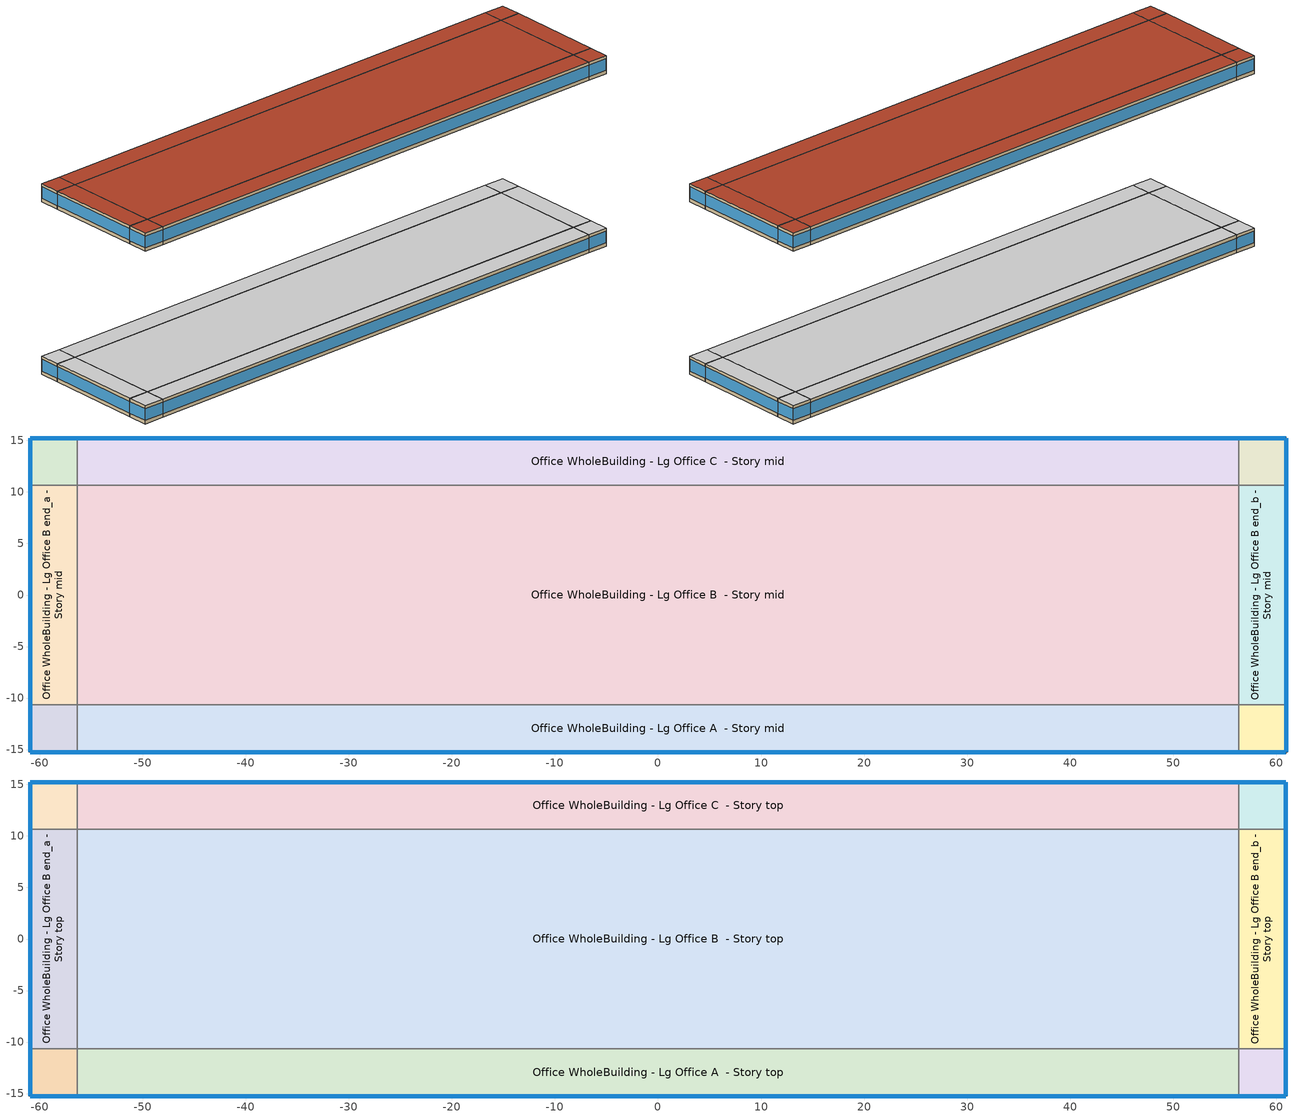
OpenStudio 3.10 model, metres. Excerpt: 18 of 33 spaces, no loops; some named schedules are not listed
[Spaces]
Office WholeBuilding - Lg Office A end_a - Story mid
 floor adiabatic (Typical Interior Floor): -60.96,-15.24 -60.96,-10.67 -56.39,-10.67 -56.39,-15.24 z37.64
 wall outside (Office WholeBuilding - Lg Office A end_a - Story mid Wall 1 c tbd): -60.96,-10.67 -60.96,-15.24 z37.64:41.61
 wall outside (Office WholeBuilding - Lg Office A end_a - Story mid Wall 3 c tbd): -60.96,-15.24 -56.39,-15.24 z37.64:41.61
 wall to Office WholeBuilding - Lg Office B end_a - Story mid: -56.39,-10.67 -60.96,-10.67 z37.64:41.61
 wall to Office WholeBuilding - Lg Office A  - Story mid: -56.39,-15.24 -56.39,-10.67 z37.64:41.61
 window (Window U-0.91 SHGC 0.68): -60.96,-10.69 -60.96,-15.21 / -60.93,-15.24 -56.41,-15.24 z38.4:40.93
 ceiling adiabatic (Typical Interior Ceiling): -56.39,-15.24 -56.39,-10.67 -60.96,-10.67 -60.96,-15.24 z41.61
Office WholeBuilding - Lg Office B end_a - Story mid
 floor adiabatic (Typical Interior Floor): -60.96,-10.67 -60.96,10.67 -56.39,10.67 -56.39,-10.67 z37.64
 wall outside (Office WholeBuilding - Lg Office B end_a - Story mid Wall 1 c tbd): -60.96,10.67 -60.96,-10.67 z37.64:41.61
 wall to Office WholeBuilding - Lg Office C end_a - Story mid: -56.39,10.67 -60.96,10.67 z37.64:41.61
 wall to Office WholeBuilding - Lg Office B  - Story mid: -56.39,-10.67 -56.39,10.67 z37.64:41.61
 window (Window U-0.91 SHGC 0.68): -60.96,10.64 -60.96,-10.64 z38.4:40.91
 ceiling adiabatic (Typical Interior Ceiling): -56.39,-10.67 -56.39,10.67 -60.96,10.67 -60.96,-10.67 z41.61
Office WholeBuilding - Lg Office C end_a - Story mid
 floor adiabatic (Typical Interior Floor): -60.96,10.67 -60.96,15.24 -56.39,15.24 -56.39,10.67 z37.64
 wall outside (Office WholeBuilding - Lg Office C end_a - Story mid Wall 1 c tbd): -60.96,15.24 -60.96,10.67 z37.64:41.61
 wall outside (Office WholeBuilding - Lg Office C end_a - Story mid Wall 2 c tbd): -56.39,15.24 -60.96,15.24 z37.64:41.61
 wall to Office WholeBuilding - Lg Office C  - Story mid: -56.39,10.67 -56.39,15.24 z37.64:41.61
 window (Window U-0.91 SHGC 0.68): -60.96,15.21 -60.96,10.69 / -56.41,15.24 -60.93,15.24 z38.4:40.93
 ceiling adiabatic (Typical Interior Ceiling): -56.39,10.67 -56.39,15.24 -60.96,15.24 -60.96,10.67 z41.61
Office WholeBuilding - Lg Office A  - Story mid
 floor adiabatic (Typical Interior Floor): -56.39,-15.24 -56.39,-10.67 56.39,-10.67 56.39,-15.24 z37.64
 wall outside (Office WholeBuilding - Lg Office A  - Story mid Wall 3 c tbd): -56.39,-15.24 56.39,-15.24 z37.64:41.61
 wall to Office WholeBuilding - Lg Office B  - Story mid: 56.39,-10.67 -56.39,-10.67 z37.64:41.61
 wall to Office WholeBuilding - Lg Office A end_b - Story mid: 56.39,-15.24 56.39,-10.67 z37.64:41.61
 window (Window U-0.91 SHGC 0.68): -56.36,-15.24 56.36,-15.24 z38.4:40.9
 ceiling adiabatic (Typical Interior Ceiling): 56.39,-15.24 56.39,-10.67 -56.39,-10.67 -56.39,-15.24 z41.61
Office WholeBuilding - Lg Office B  - Story mid
 floor adiabatic (Typical Interior Floor): -56.39,-10.67 -56.39,10.67 56.39,10.67 56.39,-10.67 z37.64
 wall to Office WholeBuilding - Lg Office C  - Story mid: 56.39,10.67 -56.39,10.67 z37.64:41.61
 wall to Office WholeBuilding - Lg Office B end_b - Story mid: 56.39,-10.67 56.39,10.67 z37.64:41.61
 ceiling adiabatic (Typical Interior Ceiling): 56.39,-10.67 56.39,10.67 -56.39,10.67 -56.39,-10.67 z41.61
Office WholeBuilding - Lg Office C  - Story mid
 floor adiabatic (Typical Interior Floor): -56.39,10.67 -56.39,15.24 56.39,15.24 56.39,10.67 z37.64
 wall outside (Office WholeBuilding - Lg Office C  - Story mid Wall 2 c tbd): 56.39,15.24 -56.39,15.24 z37.64:41.61
 wall to Office WholeBuilding - Lg Office C end_b - Story mid: 56.39,10.67 56.39,15.24 z37.64:41.61
 window (Window U-0.91 SHGC 0.68): 56.36,15.24 -56.36,15.24 z38.4:40.9
 ceiling adiabatic (Typical Interior Ceiling): 56.39,10.67 56.39,15.24 -56.39,15.24 -56.39,10.67 z41.61
Office WholeBuilding - Lg Office A end_b - Story mid
 floor adiabatic (Typical Interior Floor): 56.39,-15.24 56.39,-10.67 60.96,-10.67 60.96,-15.24 z37.64
 wall outside (Office WholeBuilding - Lg Office A end_b - Story mid Wall 3 c tbd): 60.96,-15.24 60.96,-10.67 z37.64:41.61
 wall outside (Office WholeBuilding - Lg Office A end_b - Story mid Wall 2 c tbd): 56.39,-15.24 60.96,-15.24 z37.64:41.61
 wall to Office WholeBuilding - Lg Office B end_b - Story mid: 60.96,-10.67 56.39,-10.67 z37.64:41.61
 window (Window U-0.91 SHGC 0.68): 56.41,-15.24 60.93,-15.24 / 60.96,-15.21 60.96,-10.69 z38.4:40.93
 ceiling adiabatic (Typical Interior Ceiling): 60.96,-15.24 60.96,-10.67 56.39,-10.67 56.39,-15.24 z41.61
Office WholeBuilding - Lg Office B end_b - Story mid
 floor adiabatic (Typical Interior Floor): 56.39,-10.67 56.39,10.67 60.96,10.67 60.96,-10.67 z37.64
 wall outside (Office WholeBuilding - Lg Office B end_b - Story mid Wall 4 c tbd): 60.96,-10.67 60.96,10.67 z37.64:41.61
 wall to Office WholeBuilding - Lg Office C end_b - Story mid: 60.96,10.67 56.39,10.67 z37.64:41.61
 window (Window U-0.91 SHGC 0.68): 60.96,-10.64 60.96,10.64 z38.4:40.91
 ceiling adiabatic (Typical Interior Ceiling): 60.96,-10.67 60.96,10.67 56.39,10.67 56.39,-10.67 z41.61
Office WholeBuilding - Lg Office C end_b - Story mid
 floor adiabatic (Typical Interior Floor): 56.39,10.67 56.39,15.24 60.96,15.24 60.96,10.67 z37.64
 wall outside (Office WholeBuilding - Lg Office C end_b - Story mid Wall 2 c tbd): 60.96,15.24 56.39,15.24 z37.64:41.61
 wall outside (Office WholeBuilding - Lg Office C end_b - Story mid Wall 4 c tbd): 60.96,10.67 60.96,15.24 z37.64:41.61
 window (Window U-0.91 SHGC 0.68): 60.93,15.24 56.41,15.24 / 60.96,10.69 60.96,15.21 z38.4:40.93
 ceiling adiabatic (Typical Interior Ceiling): 60.96,10.67 60.96,15.24 56.39,15.24 56.39,10.67 z41.61
Office WholeBuilding - Lg Office A end_a - Story top
 floor adiabatic (Typical Interior Floor): -60.96,-15.24 -60.96,-10.67 -56.39,-10.67 -56.39,-15.24 z75.29
 wall outside (Office WholeBuilding - Lg Office A end_a - Story top Wall 4 c tbd): -60.96,-10.67 -60.96,-15.24 z75.29:79.25
 wall outside (Office WholeBuilding - Lg Office A end_a - Story top Wall 2 c tbd): -60.96,-15.24 -56.39,-15.24 z75.29:79.25
 wall to Office WholeBuilding - Lg Office B end_a - Story top: -56.39,-10.67 -60.96,-10.67 z75.29:79.25
 wall to Office WholeBuilding - Lg Office A  - Story top: -56.39,-15.24 -56.39,-10.67 z75.29:79.25
 window (Window U-0.91 SHGC 0.68): -60.93,-15.24 -56.41,-15.24 / -60.96,-10.69 -60.96,-15.21 z76.05:78.57
 roof outside (Office WholeBuilding - Lg Office A end_a - Story top RoofCeiling 1 c tbd): -56.39,-15.24 -56.39,-10.67 -60.96,-10.67 -60.96,-15.24 z79.25
Office WholeBuilding - Lg Office B end_a - Story top
 floor adiabatic (Typical Interior Floor): -60.96,-10.67 -60.96,10.67 -56.39,10.67 -56.39,-10.67 z75.29
 wall outside (Office WholeBuilding - Lg Office B end_a - Story top Wall 1 c tbd): -60.96,10.67 -60.96,-10.67 z75.29:79.25
 wall to Office WholeBuilding - Lg Office C end_a - Story top: -56.39,10.67 -60.96,10.67 z75.29:79.25
 wall to Office WholeBuilding - Lg Office B  - Story top: -56.39,-10.67 -56.39,10.67 z75.29:79.25
 window (Window U-0.91 SHGC 0.68): -60.96,10.64 -60.96,-10.64 z76.05:78.55
 roof outside (Office WholeBuilding - Lg Office B end_a - Story top RoofCeiling 1 c tbd): -56.39,-10.67 -56.39,10.67 -60.96,10.67 -60.96,-10.67 z79.25
Office WholeBuilding - Lg Office C end_a - Story top
 floor adiabatic (Typical Interior Floor): -60.96,10.67 -60.96,15.24 -56.39,15.24 -56.39,10.67 z75.29
 wall outside (Office WholeBuilding - Lg Office C end_a - Story top Wall 1 c tbd): -60.96,15.24 -60.96,10.67 z75.29:79.25
 wall outside (Office WholeBuilding - Lg Office C end_a - Story top Wall 2 c tbd): -56.39,15.24 -60.96,15.24 z75.29:79.25
 wall to Office WholeBuilding - Lg Office C  - Story top: -56.39,10.67 -56.39,15.24 z75.29:79.25
 window (Window U-0.91 SHGC 0.68): -60.96,15.21 -60.96,10.69 / -56.41,15.24 -60.93,15.24 z76.05:78.57
 roof outside (Office WholeBuilding - Lg Office C end_a - Story top RoofCeiling 1 c tbd): -56.39,10.67 -56.39,15.24 -60.96,15.24 -60.96,10.67 z79.25
Office WholeBuilding - Lg Office A  - Story top
 floor adiabatic (Typical Interior Floor): -56.39,-15.24 -56.39,-10.67 56.39,-10.67 56.39,-15.24 z75.29
 wall outside (Office WholeBuilding - Lg Office A  - Story top Wall 3 c tbd): -56.39,-15.24 56.39,-15.24 z75.29:79.25
 wall to Office WholeBuilding - Lg Office B  - Story top: 56.39,-10.67 -56.39,-10.67 z75.29:79.25
 wall to Office WholeBuilding - Lg Office A end_b - Story top: 56.39,-15.24 56.39,-10.67 z75.29:79.25
 window (Window U-0.91 SHGC 0.68): -56.36,-15.24 56.36,-15.24 z76.05:78.55
 roof outside (Office WholeBuilding - Lg Office A  - Story top RoofCeiling 1 c tbd): 56.39,-15.24 56.39,-10.67 -56.39,-10.67 -56.39,-15.24 z79.25
Office WholeBuilding - Lg Office B  - Story top
 floor adiabatic (Typical Interior Floor): -56.39,-10.67 -56.39,10.67 56.39,10.67 56.39,-10.67 z75.29
 wall to Office WholeBuilding - Lg Office C  - Story top: 56.39,10.67 -56.39,10.67 z75.29:79.25
 wall to Office WholeBuilding - Lg Office B end_b - Story top: 56.39,-10.67 56.39,10.67 z75.29:79.25
 roof outside: 56.39,-10.67 56.39,10.67 -56.39,10.67 -56.39,-10.67 z79.25
Office WholeBuilding - Lg Office C  - Story top
 floor adiabatic (Typical Interior Floor): -56.39,10.67 -56.39,15.24 56.39,15.24 56.39,10.67 z75.29
 wall outside (Office WholeBuilding - Lg Office C  - Story top Wall 3 c tbd): 56.39,15.24 -56.39,15.24 z75.29:79.25
 wall to Office WholeBuilding - Lg Office C end_b - Story top: 56.39,10.67 56.39,15.24 z75.29:79.25
 window (Window U-0.91 SHGC 0.68): 56.36,15.24 -56.36,15.24 z76.05:78.55
 roof outside (Office WholeBuilding - Lg Office C  - Story top RoofCeiling 1 c tbd): 56.39,10.67 56.39,15.24 -56.39,15.24 -56.39,10.67 z79.25
Office WholeBuilding - Lg Office A end_b - Story top
 floor adiabatic (Typical Interior Floor): 56.39,-15.24 56.39,-10.67 60.96,-10.67 60.96,-15.24 z75.29
 wall outside (Office WholeBuilding - Lg Office A end_b - Story top Wall 4 c tbd): 60.96,-15.24 60.96,-10.67 z75.29:79.25
 wall outside (Office WholeBuilding - Lg Office A end_b - Story top Wall 3 c tbd): 56.39,-15.24 60.96,-15.24 z75.29:79.25
 wall to Office WholeBuilding - Lg Office B end_b - Story top: 60.96,-10.67 56.39,-10.67 z75.29:79.25
 window (Window U-0.91 SHGC 0.68): 56.41,-15.24 60.93,-15.24 / 60.96,-15.21 60.96,-10.69 z76.05:78.57
 roof outside (Office WholeBuilding - Lg Office A end_b - Story top RoofCeiling 1 c tbd): 60.96,-15.24 60.96,-10.67 56.39,-10.67 56.39,-15.24 z79.25
Office WholeBuilding - Lg Office B end_b - Story top
 floor adiabatic (Typical Interior Floor): 56.39,-10.67 56.39,10.67 60.96,10.67 60.96,-10.67 z75.29
 wall outside (Office WholeBuilding - Lg Office B end_b - Story top Wall 4 c tbd): 60.96,-10.67 60.96,10.67 z75.29:79.25
 wall to Office WholeBuilding - Lg Office C end_b - Story top: 60.96,10.67 56.39,10.67 z75.29:79.25
 window (Window U-0.91 SHGC 0.68): 60.96,-10.64 60.96,10.64 z76.05:78.55
 roof outside (Office WholeBuilding - Lg Office B end_b - Story top RoofCeiling 1 c tbd): 60.96,-10.67 60.96,10.67 56.39,10.67 56.39,-10.67 z79.25
Office WholeBuilding - Lg Office C end_b - Story top
 floor adiabatic (Typical Interior Floor): 56.39,10.67 56.39,15.24 60.96,15.24 60.96,10.67 z75.29
 wall outside (Office WholeBuilding - Lg Office C end_b - Story top Wall 2 c tbd): 60.96,15.24 56.39,15.24 z75.29:79.25
 wall outside (Office WholeBuilding - Lg Office C end_b - Story top Wall 4 c tbd): 60.96,10.67 60.96,15.24 z75.29:79.25
 window (Window U-0.91 SHGC 0.68): 60.93,15.24 56.41,15.24 / 60.96,10.69 60.96,15.21 z76.05:78.57
 roof outside (Office WholeBuilding - Lg Office C end_b - Story top RoofCeiling 1 c tbd): 60.96,10.67 60.96,15.24 56.39,15.24 56.39,10.67 z79.25
[Building]
ComStock DOE Ref 1980-2004|LargeOffice: North Axis {deg}=45; Default Construction Set=ComStock DOE Ref 1980-2004 - Office - ASHRAE 169-2013-3A; Default Schedule Set=Building Default Schedule Set; Standards Building Type=Office
[Site]
Tulsa Intl Arpt Aw_OK_USA: Latitude {deg}=36.2; Longitude {deg}=-95.89; Time Zone {hr}=-6; Elevation {m}=206; Terrain=City
[Site:WaterMainsTemperature]
Calculation Method=Correlation; Annual Average Outdoor Air Temperature {C}=16.1842; Maximum Difference In Monthly Average Outdoor Air Temperatures {deltaC}=25.83
[SizingPeriod:DesignDay] Barometric Pressure {Pa}=98875; Rain Indicator=No; Snow Indicator=No; Day of Month=21; Daylight Saving Time Indicator=No; Humidity Condition Type=Wetbulb; Dry-Bulb Temperature Range Modifier Type=DefaultMultipliers
Name | Maximum Dry-Bulb Temperature {C} | Daily Dry-Bulb Temperature Range {deltaC} | Wind Speed {m/s} | Wind Direction {deg} | Month | Day Type | Wetbulb or DewPoint at Maximum Dry-Bulb {C} | Solar Model Indicator | ASHRAE Clear Sky Optical Depth for Beam Irradiance | ASHRAE Clear Sky Optical Depth for Diffuse Irradiance | Sky Clearness
Tulsa Intl Arpt Aw Ann Clg .4% Condns DB=>MWB 1 | 37.4 | 10.3 | 4.8 | 190 | 7 | SummerDesignDay | 24.4 | ASHRAETau | 0.404 | 2.302
Tulsa Intl Arpt Aw Ann Clg .4% Condns WB=>MDB 1 | 33.6 | 10.3 | 4.8 | 190 | 7 | SummerDesignDay | 26.2 | ASHRAETau | 0.404 | 2.302
Tulsa Intl Arpt Aw Ann Htg 99.6% Condns DB 1 | -10.5 | 0 | 4 | 350 | 1 | WinterDesignDay | -10.5 | ASHRAEClearSky |  |  | 0
Tulsa Intl Arpt Aw August .4% Condns DB=>MCWB 1 | 39.1 | 11.1 | 4.8 | 190 | 8 | SummerDesignDay | 24 | ASHRAETau | 0.403 | 2.323
[ClimateZones]
Climate Zone Institution Name 1=ASHRAE; Climate Zone Document Name 1=ANSI/ASHRAE Standard 169; Climate Zone Document Year 1=2006; Climate Zone Value 1=3A
[Site:GroundTemperature:FCfactorMethod]
January Ground Temperature {C}=16.35; February Ground Temperature {C}=7.16; March Ground Temperature {C}=5.37; April Ground Temperature {C}=2.85; May Ground Temperature {C}=5.37; June Ground Temperature {C}=11.82; July Ground Temperature {C}=12.57; August Ground Temperature {C}=24.96; September Ground Temperature {C}=27.91; October Ground Temperature {C}=28.68; November Ground Temperature {C}=27.03; December Ground Temperature {C}=24.14
[DefaultConstructionSet]
ComStock DOE Ref 1980-2004 - Office - ASHRAE 169-2013-3A: Default Exterior Surface Constructions=Default Surface Constructions 1; Default Interior Surface Constructions=Default Surface Constructions 2; Default Ground Contact Surface Constructions=Default Surface Constructions 3; Default Exterior SubSurface Constructions=Default Sub Surface Constructions 1; Default Interior SubSurface Constructions=Default Sub Surface Constructions 2; Interior Partition Construction=Typical Interior Partition
[DefaultSurfaceConstructions]
Name | Floor Construction | Wall Construction | Roof Ceiling Construction
Default Surface Constructions 1 | Typical Insulated Exterior Mass Floor | Typical Insulated Steel Framed Exterior Wall R-7.69 | Typical IEAD Roof R-13.89
Default Surface Constructions 2 | Typical Interior Floor | Typical Interior Wall | Typical Interior Ceiling
Default Surface Constructions 3 | Typical Insulated Carpeted 6in Slab Floor | Typical Insulated Basement Mass Wall R-6.99
[Construction]
Typical Insulated Exterior Mass Floor: Typical Insulation R-1.06, 4 in. Normalweight Concrete Floor, Typical Carpet Pad
Typical IEAD Roof R-13.89: Roof Membrane, Typical Insulation R-12.77, Metal Roof Surface
Typical Interior Floor: 100mm Normalweight concrete floor, CP02 CARPET PAD
Typical Interior Wall: G01 13mm gypsum board, G01 13mm gypsum board
Typical Interior Ceiling: CP02 CARPET PAD, 100mm Normalweight concrete floor
Typical Insulated Carpeted 6in Slab Floor: 6 in. Normalweight Concrete Floor, Typical Carpet Pad
Typical Insulated Basement Mass Wall R-6.99: Typical Insulation R-5.44, 8 in. Concrete Block Basement Wall
U 0.72 SHGC 0.25 Simple Glazing: U 0.72 SHGC 0.25 Simple Glazing
Typical Insulated Metal Door: F08 Metal surface, Typical Insulation R-5.51
U 0.88 SHGC 0.16 Sgl Ref-A-L Clr 6mm: REF A CLEAR LO 6MM
Typical Overhead Door: Typical Insulation R-5.51
Typical Interior Window: Clear 3mm
Typical Interior Door; Typical Interior Partition: G05 25mm wood
Typical Insulated Steel Framed Exterior Wall R-7.69: 25mm Stucco, 5/8 in. Gypsum Board, Typical Insulation R-5.51, 5/8 in. Gypsum Board
InteriorFurnishings: Std Wood 6inch
Window U-0.91 SHGC 0.68: Simple Glazing Single - No LowE - Clear - Wood
Office WholeBuilding - Lg Office A  - Story mid Wall 3 c tbd: 25mm Stucco, 5/8 in. Gypsum Board, Office WholeBuilding - Lg Office A  - Story mid Wall 3 m tbd, 5/8 in. Gypsum Board
Office WholeBuilding - Lg Office A  - Story top RoofCeiling 1 c tbd: Roof Membrane, Office WholeBuilding - Lg Office A  - Story top RoofCeiling  ... m tbd, Metal Roof Surface
Office WholeBuilding - Lg Office A  - Story top Wall 3 c tbd: 25mm Stucco, 5/8 in. Gypsum Board, Office WholeBuilding - Lg Office A  - Story top Wall 3 m tbd, 5/8 in. Gypsum Board
Office WholeBuilding - Lg Office A end_a - Story mid Wall 1 c tbd: 25mm Stucco, 5/8 in. Gypsum Board, Office WholeBuilding - Lg Office A end_a - Story mid Wall 1 m tbd, 5/8 in. Gypsum Board
Office WholeBuilding - Lg Office A end_a - Story mid Wall 3 c tbd: 25mm Stucco, 5/8 in. Gypsum Board, Office WholeBuilding - Lg Office A end_a - Story mid Wall 3 m tbd, 5/8 in. Gypsum Board
Office WholeBuilding - Lg Office A end_a - Story top RoofCeiling 1 c tbd: Roof Membrane, Office WholeBuilding - Lg Office A end_a - Story top RoofCei ... m tbd, Metal Roof Surface
Office WholeBuilding - Lg Office A end_a - Story top Wall 2 c tbd: 25mm Stucco, 5/8 in. Gypsum Board, Office WholeBuilding - Lg Office A end_a - Story top Wall 2 m tbd, 5/8 in. Gypsum Board
Office WholeBuilding - Lg Office A end_a - Story top Wall 4 c tbd: 25mm Stucco, 5/8 in. Gypsum Board, Office WholeBuilding - Lg Office A end_a - Story top Wall 4 m tbd, 5/8 in. Gypsum Board
Office WholeBuilding - Lg Office A end_b - Story mid Wall 2 c tbd: 25mm Stucco, 5/8 in. Gypsum Board, Office WholeBuilding - Lg Office A end_b - Story mid Wall 2 m tbd, 5/8 in. Gypsum Board
Office WholeBuilding - Lg Office A end_b - Story mid Wall 3 c tbd: 25mm Stucco, 5/8 in. Gypsum Board, Office WholeBuilding - Lg Office A end_b - Story mid Wall 3 m tbd, 5/8 in. Gypsum Board
Office WholeBuilding - Lg Office A end_b - Story top RoofCeiling 1 c tbd: Roof Membrane, Office WholeBuilding - Lg Office A end_b - Story top RoofCei ... m tbd, Metal Roof Surface
Office WholeBuilding - Lg Office A end_b - Story top Wall 3 c tbd: 25mm Stucco, 5/8 in. Gypsum Board, Office WholeBuilding - Lg Office A end_b - Story top Wall 3 m tbd, 5/8 in. Gypsum Board
Office WholeBuilding - Lg Office A end_b - Story top Wall 4 c tbd: 25mm Stucco, 5/8 in. Gypsum Board, Office WholeBuilding - Lg Office A end_b - Story top Wall 4 m tbd, 5/8 in. Gypsum Board
Office WholeBuilding - Lg Office B end_a - Story mid Wall 1 c tbd: 25mm Stucco, 5/8 in. Gypsum Board, Office WholeBuilding - Lg Office B end_a - Story mid Wall 1 m tbd, 5/8 in. Gypsum Board
Office WholeBuilding - Lg Office B end_a - Story top RoofCeiling 1 c tbd: Roof Membrane, Office WholeBuilding - Lg Office B end_a - Story top RoofCei ... m tbd, Metal Roof Surface
Office WholeBuilding - Lg Office B end_a - Story top Wall 1 c tbd: 25mm Stucco, 5/8 in. Gypsum Board, Office WholeBuilding - Lg Office B end_a - Story top Wall 1 m tbd, 5/8 in. Gypsum Board
Office WholeBuilding - Lg Office B end_b - Story mid Wall 4 c tbd: 25mm Stucco, 5/8 in. Gypsum Board, Office WholeBuilding - Lg Office B end_b - Story mid Wall 4 m tbd, 5/8 in. Gypsum Board
Office WholeBuilding - Lg Office B end_b - Story top RoofCeiling 1 c tbd: Roof Membrane, Office WholeBuilding - Lg Office B end_b - Story top RoofCei ... m tbd, Metal Roof Surface
Office WholeBuilding - Lg Office B end_b - Story top Wall 4 c tbd: 25mm Stucco, 5/8 in. Gypsum Board, Office WholeBuilding - Lg Office B end_b - Story top Wall 4 m tbd, 5/8 in. Gypsum Board
Office WholeBuilding - Lg Office C  - Story mid Wall 2 c tbd: 25mm Stucco, 5/8 in. Gypsum Board, Office WholeBuilding - Lg Office C  - Story mid Wall 2 m tbd, 5/8 in. Gypsum Board
Office WholeBuilding - Lg Office C  - Story top RoofCeiling 1 c tbd: Roof Membrane, Office WholeBuilding - Lg Office C  - Story top RoofCeiling  ... m tbd, Metal Roof Surface
Office WholeBuilding - Lg Office C  - Story top Wall 3 c tbd: 25mm Stucco, 5/8 in. Gypsum Board, Office WholeBuilding - Lg Office C  - Story top Wall 3 m tbd, 5/8 in. Gypsum Board
Office WholeBuilding - Lg Office C end_a - Story mid Wall 1 c tbd: 25mm Stucco, 5/8 in. Gypsum Board, Office WholeBuilding - Lg Office C end_a - Story mid Wall 1 m tbd, 5/8 in. Gypsum Board
Office WholeBuilding - Lg Office C end_a - Story mid Wall 2 c tbd: 25mm Stucco, 5/8 in. Gypsum Board, Office WholeBuilding - Lg Office C end_a - Story mid Wall 2 m tbd, 5/8 in. Gypsum Board
Office WholeBuilding - Lg Office C end_a - Story top RoofCeiling 1 c tbd: Roof Membrane, Office WholeBuilding - Lg Office C end_a - Story top RoofCei ... m tbd, Metal Roof Surface
Office WholeBuilding - Lg Office C end_a - Story top Wall 1 c tbd: 25mm Stucco, 5/8 in. Gypsum Board, Office WholeBuilding - Lg Office C end_a - Story top Wall 1 m tbd, 5/8 in. Gypsum Board
Office WholeBuilding - Lg Office C end_a - Story top Wall 2 c tbd: 25mm Stucco, 5/8 in. Gypsum Board, Office WholeBuilding - Lg Office C end_a - Story top Wall 2 m tbd, 5/8 in. Gypsum Board
Office WholeBuilding - Lg Office C end_b - Story mid Wall 2 c tbd: 25mm Stucco, 5/8 in. Gypsum Board, Office WholeBuilding - Lg Office C end_b - Story mid Wall 2 m tbd, 5/8 in. Gypsum Board
Office WholeBuilding - Lg Office C end_b - Story mid Wall 4 c tbd: 25mm Stucco, 5/8 in. Gypsum Board, Office WholeBuilding - Lg Office C end_b - Story mid Wall 4 m tbd, 5/8 in. Gypsum Board
Office WholeBuilding - Lg Office C end_b - Story top RoofCeiling 1 c tbd: Roof Membrane, Office WholeBuilding - Lg Office C end_b - Story top RoofCei ... m tbd, Metal Roof Surface
Office WholeBuilding - Lg Office C end_b - Story top Wall 2 c tbd: 25mm Stucco, 5/8 in. Gypsum Board, Office WholeBuilding - Lg Office C end_b - Story top Wall 2 m tbd, 5/8 in. Gypsum Board
Office WholeBuilding - Lg Office C end_b - Story top Wall 4 c tbd: 25mm Stucco, 5/8 in. Gypsum Board, Office WholeBuilding - Lg Office C end_b - Story top Wall 4 m tbd, 5/8 in. Gypsum Board
[Material:NoMass] Roughness=Smooth; Thermal Absorptance=0.9; Solar Absorptance=0.7
Name | Thermal Resistance {m2-K/W} | Visible Absorptance
Typical Insulation R-1.06 | 0.18664 | 0.7
Typical Carpet Pad; CP02 CARPET PAD | 0.21648 | 0.8
Typical Insulation R-12.77 | 2.24922 | 0.7
Typical Insulation R-5.44 | 0.958542 | 0.7
Typical Insulation R-5.51 | 0.970972 | 0.7
Office WholeBuilding - Lg Office A  - Story mid Wall 3 m tbd; Office WholeBuilding - Lg Office C  - Story mid Wall 2 m tbd | 0.433263 | 0.7
Office WholeBuilding - Lg Office A  - Story top RoofCeiling  ... m tbd; Office WholeBuilding - Lg Office B end_a - Story top RoofCei ... m tbd; Office WholeBuilding - Lg Office B end_b - Story top RoofCei ... m tbd; Office WholeBuilding - Lg Office C  - Story top RoofCeiling  ... m tbd | 1.91944 | 0.7
Office WholeBuilding - Lg Office A  - Story top Wall 3 m tbd; Office WholeBuilding - Lg Office C  - Story top Wall 3 m tbd | 0.414783 | 0.7
Office WholeBuilding - Lg Office A end_a - Story mid Wall 1 m tbd; Office WholeBuilding - Lg Office A end_a - Story mid Wall 3 m tbd; Office WholeBuilding - Lg Office A end_b - Story mid Wall 2 m tbd; Office WholeBuilding - Lg Office A end_b - Story mid Wall 3 m tbd; Office WholeBuilding - Lg Office C end_a - Story mid Wall 1 m tbd; Office WholeBuilding - Lg Office C end_a - Story mid Wall 2 m tbd; Office WholeBuilding - Lg Office C end_b - Story mid Wall 2 m tbd; Office WholeBuilding - Lg Office C end_b - Story mid Wall 4 m tbd | 0.375117 | 0.7
Office WholeBuilding - Lg Office A end_a - Story top RoofCei ... m tbd; Office WholeBuilding - Lg Office A end_b - Story top RoofCei ... m tbd; Office WholeBuilding - Lg Office C end_a - Story top RoofCei ... m tbd; Office WholeBuilding - Lg Office C end_b - Story top RoofCei ... m tbd | 1.674 | 0.7
Office WholeBuilding - Lg Office A end_a - Story top Wall 2 m tbd; Office WholeBuilding - Lg Office A end_a - Story top Wall 4 m tbd; Office WholeBuilding - Lg Office A end_b - Story top Wall 3 m tbd; Office WholeBuilding - Lg Office A end_b - Story top Wall 4 m tbd; Office WholeBuilding - Lg Office C end_a - Story top Wall 1 m tbd; Office WholeBuilding - Lg Office C end_a - Story top Wall 2 m tbd; Office WholeBuilding - Lg Office C end_b - Story top Wall 2 m tbd; Office WholeBuilding - Lg Office C end_b - Story top Wall 4 m tbd | 0.361184 | 0.7
Office WholeBuilding - Lg Office B end_a - Story mid Wall 1 m tbd; Office WholeBuilding - Lg Office B end_b - Story mid Wall 4 m tbd | 0.421536 | 0.7
Office WholeBuilding - Lg Office B end_a - Story top Wall 1 m tbd; Office WholeBuilding - Lg Office B end_b - Story top Wall 4 m tbd | 0.404023 | 0.7
[Material] Thermal Absorptance=0.9
Name | Roughness | Thickness {m} | Conductivity {W/m-K} | Density {kg/m3} | Specific Heat {J/kg-K} | Solar Absorptance | Visible Absorptance
4 in. Normalweight Concrete Floor | MediumRough | 0.1016 | 2.31 | 2322 | 832 | 0.7 | 0.7
Roof Membrane | VeryRough | 0.0095 | 0.16 | 1121.29 | 1460 | 0.7 | 0.7
Metal Roof Surface; F08 Metal surface | Smooth | 0.0008 | 45.28 | 7824 | 500 | 0.7 | 0.7
100mm Normalweight concrete floor | MediumRough | 0.1016 | 2.31045 | 2322 | 832.557 | 0.7 | 0.7
G01 13mm gypsum board | Smooth | 0.0127 | 0.160031 | 800.001 | 1090.73 | 0.7 | 0.5
6 in. Normalweight Concrete Floor | MediumRough | 0.1524 | 2.31 | 2322 | 832 | 0.7 | 0.7
8 in. Concrete Block Basement Wall | MediumRough | 0.2032 | 1.326 | 1842 | 912 | 0.7 | 0.7
G05 25mm wood | MediumSmooth | 0.0254 | 0.15 | 608 | 1630 | 0.5 | 0.5
25mm Stucco | Smooth | 0.0254 | 0.72 | 1856 | 840 | 0.7 | 0.7
5/8 in. Gypsum Board | MediumSmooth | 0.0159 | 0.16 | 800 | 1090 | 0.7 | 0.7
Std Wood 6inch | MediumSmooth | 0.15 | 0.12 | 540 | 1210 | 0.7 | 0.7
[DefaultSubSurfaceConstructions]
Name | Fixed Window Construction | Operable Window Construction | Door Construction | Glass Door Construction | Overhead Door Construction | Tubular Daylight Dome Construction | Tubular Daylight Diffuser Construction
Default Sub Surface Constructions 1 | U 0.72 SHGC 0.25 Simple Glazing | U 0.72 SHGC 0.25 Simple Glazing | Typical Insulated Metal Door | U 0.88 SHGC 0.16 Sgl Ref-A-L Clr 6mm | Typical Overhead Door | Typical Interior Window | Typical Interior Window
Default Sub Surface Constructions 2 | Typical Interior Window | Typical Interior Window | Typical Interior Door
[WindowMaterial:SimpleGlazingSystem]
Name | U-Factor {W/m2-K} | Solar Heat Gain Coefficient | Visible Transmittance
U 0.72 SHGC 0.25 Simple Glazing | 4.08835 | 0.25 | 0.81
Simple Glazing Single - No LowE - Clear - Wood | 5.16722 | 0.683 | 0.723
[WindowMaterial:Glazing] Optical Data Type=SpectralAverage; Infrared Transmittance at Normal Incidence=0; Front Side Infrared Hemispherical Emissivity=0.84; Conductivity {W/m-K}=0.9; Dirt Correction Factor for Solar and Visible Transmittance=1; Solar Diffusing=No
Name | Thickness {m} | Solar Transmittance at Normal Incidence | Front Side Solar Reflectance at Normal Incidence | Back Side Solar Reflectance at Normal Incidence | Visible Transmittance at Normal Incidence | Front Side Visible Reflectance at Normal Incidence | Back Side Visible Reflectance at Normal Incidence | Back Side Infrared Hemispherical Emissivity
REF A CLEAR LO 6MM | 0.006 | 0.066 | 0.341 | 0.493 | 0.08 | 0.41 | 0.37 | 0.4
Clear 3mm | 0.003 | 0.837 | 0.075 | 0.075 | 0.898 | 0.081 | 0.081 | 0.84
[SpaceType]
Office WholeBuilding - Lg Office - ComStock DOE Ref 1980-2004: Default Schedule Set=Office WholeBuilding - Lg Office Schedule Set; Design Specification Outdoor Air Object=Office WholeBuilding - Lg Office Ventilation; Standards Building Type=Office; Standards Space Type=WholeBuilding - Lg Office
[BuildingStory] Nominal Floor to Floor Height {m}=3.9624
Name | Nominal Z Coordinate {m}
Story mid | 37.6428
Story top | 75.2856
[Space] Space Type=Office WholeBuilding - Lg Office - ComStock DOE Ref 1980-2004
Name | Building Story | Thermal Zone
Office WholeBuilding - Lg Office A end_a - Story mid | Story mid | Zone Office WholeBuilding - Lg Office A end_a - Story mid
Office WholeBuilding - Lg Office B end_a - Story mid | Story mid | Zone Office WholeBuilding - Lg Office B end_a - Story mid
Office WholeBuilding - Lg Office C end_a - Story mid | Story mid | Zone Office WholeBuilding - Lg Office C end_a - Story mid
Office WholeBuilding - Lg Office A  - Story mid | Story mid | Zone Office WholeBuilding - Lg Office A  - Story mid
Office WholeBuilding - Lg Office B  - Story mid | Story mid | Zone Office WholeBuilding - Lg Office B  - Story mid
Office WholeBuilding - Lg Office C  - Story mid | Story mid | Zone Office WholeBuilding - Lg Office C  - Story mid
Office WholeBuilding - Lg Office A end_b - Story mid | Story mid | Zone Office WholeBuilding - Lg Office A end_b - Story mid
Office WholeBuilding - Lg Office B end_b - Story mid | Story mid | Zone Office WholeBuilding - Lg Office B end_b - Story mid
Office WholeBuilding - Lg Office C end_b - Story mid | Story mid | Zone Office WholeBuilding - Lg Office C end_b - Story mid
Office WholeBuilding - Lg Office A end_a - Story top | Story top | Zone Office WholeBuilding - Lg Office A end_a - Story top
Office WholeBuilding - Lg Office B end_a - Story top | Story top | Zone Office WholeBuilding - Lg Office B end_a - Story top
Office WholeBuilding - Lg Office C end_a - Story top | Story top | Zone Office WholeBuilding - Lg Office C end_a - Story top
Office WholeBuilding - Lg Office A  - Story top | Story top | Zone Office WholeBuilding - Lg Office A  - Story top
Office WholeBuilding - Lg Office B  - Story top | Story top | Zone Office WholeBuilding - Lg Office B  - Story top
Office WholeBuilding - Lg Office C  - Story top | Story top | Zone Office WholeBuilding - Lg Office C  - Story top
Office WholeBuilding - Lg Office A end_b - Story top | Story top | Zone Office WholeBuilding - Lg Office A end_b - Story top
Office WholeBuilding - Lg Office B end_b - Story top | Story top | Zone Office WholeBuilding - Lg Office B end_b - Story top
Office WholeBuilding - Lg Office C end_b - Story top | Story top | Zone Office WholeBuilding - Lg Office C end_b - Story top
[ThermalZone] Use Ideal Air Loads=No
Name | Multiplier | Thermostat
Zone Office WholeBuilding - Lg Office A end_a - Story mid | 18 | Office WholeBuilding - Lg Office - ComStock DOE Ref 1980-2004 Thermostat 14
Zone Office WholeBuilding - Lg Office B end_a - Story mid | 18 | Office WholeBuilding - Lg Office - ComStock DOE Ref 1980-2004 Thermostat 9
Zone Office WholeBuilding - Lg Office C end_a - Story mid | 18 | Office WholeBuilding - Lg Office - ComStock DOE Ref 1980-2004 Thermostat
Zone Office WholeBuilding - Lg Office A  - Story mid | 18 | Office WholeBuilding - Lg Office - ComStock DOE Ref 1980-2004 Thermostat 15
Zone Office WholeBuilding - Lg Office B  - Story mid | 18 | Office WholeBuilding - Lg Office - ComStock DOE Ref 1980-2004 Thermostat 16
Zone Office WholeBuilding - Lg Office C  - Story mid | 18 | Office WholeBuilding - Lg Office - ComStock DOE Ref 1980-2004 Thermostat 13
Zone Office WholeBuilding - Lg Office A end_b - Story mid | 18 | Office WholeBuilding - Lg Office - ComStock DOE Ref 1980-2004 Thermostat 18
Zone Office WholeBuilding - Lg Office B end_b - Story mid | 18 | Office WholeBuilding - Lg Office - ComStock DOE Ref 1980-2004 Thermostat 20
Zone Office WholeBuilding - Lg Office C end_b - Story mid | 18 | Office WholeBuilding - Lg Office - ComStock DOE Ref 1980-2004 Thermostat 7
Zone Office WholeBuilding - Lg Office A end_a - Story top | 1 | Office WholeBuilding - Lg Office - ComStock DOE Ref 1980-2004 Thermostat 4
Zone Office WholeBuilding - Lg Office B end_a - Story top | 1 | Office WholeBuilding - Lg Office - ComStock DOE Ref 1980-2004 Thermostat 22
Zone Office WholeBuilding - Lg Office C end_a - Story top | 1 | Office WholeBuilding - Lg Office - ComStock DOE Ref 1980-2004 Thermostat 17
Zone Office WholeBuilding - Lg Office A  - Story top | 1 | Office WholeBuilding - Lg Office - ComStock DOE Ref 1980-2004 Thermostat 23
Zone Office WholeBuilding - Lg Office B  - Story top | 1 | Office WholeBuilding - Lg Office - ComStock DOE Ref 1980-2004 Thermostat 12
Zone Office WholeBuilding - Lg Office C  - Story top | 1 | Office WholeBuilding - Lg Office - ComStock DOE Ref 1980-2004 Thermostat 19
Zone Office WholeBuilding - Lg Office A end_b - Story top | 1 | Office WholeBuilding - Lg Office - ComStock DOE Ref 1980-2004 Thermostat 21
Zone Office WholeBuilding - Lg Office B end_b - Story top | 1 | Office WholeBuilding - Lg Office - ComStock DOE Ref 1980-2004 Thermostat 3
Zone Office WholeBuilding - Lg Office C end_b - Story top | 1 | Office WholeBuilding - Lg Office - ComStock DOE Ref 1980-2004 Thermostat 1
[Lights:Definition] Design Level Calculation Method=Watts/Area; Fraction Visible=0.2; Return Air Fraction=0
Name | Watts per Space Floor Area {W/m2} | Fraction Radiant
Office WholeBuilding - Lg Office - ComStock DOE Ref 1980-2004 General Lights Definition | 5.0993 | 0.31
Office WholeBuilding - Lg Office - ComStock DOE Ref 1980-2004 Wall Wash Lights Definition | 3.64317 | 0.125
[ElectricEquipment:Definition]
Office WholeBuilding - Lg Office Elec Equip Definition: Design Level Calculation Method=Watts/Area; Watts per Space Floor Area {W/m2}=10.7639; Fraction Latent=0; Fraction Radiant=0.5; Fraction Lost=0
[ElectricEquipment]
Office WholeBuilding - Lg Office Elec Equip: Electric Equipment Definition=Office WholeBuilding - Lg Office Elec Equip Definition; Space or SpaceType=Office WholeBuilding - Lg Office - ComStock DOE Ref 1980-2004; Schedule=Office BLDG_EQUIP_EndUseData BPR Adjusted
[DesignSpecification:OutdoorAir]
Office WholeBuilding - Lg Office Ventilation: Outdoor Air Method=Sum; Outdoor Air Flow per Person {m3/s-person}=0.00943895
[DefaultScheduleSet]
Name | Number of People Schedule | People Activity Level Schedule | Lighting Schedule | Electric Equipment Schedule | Hours of Operation Schedule
Office WholeBuilding - Lg Office Schedule Set | Large Office Bldg Occ reduced by 23.0% | Large Office Activity | Office BLDG_LIGHT_EndUseData | Office BLDG_EQUIP_EndUseData
Building Default Schedule Set |  |  |  |  | Building Hours of Operation NonResidential
[People:Definition]
Office WholeBuilding - Lg Office People Definition: Number of People Calculation Method=People/Area; People per Space Floor Area {person/m2}=0.0538196; Fraction Radiant=0.3; Thermal Comfort Model Type 1=AdaptiveASH55
[People]
Office WholeBuilding - Lg Office People: People Definition=Office WholeBuilding - Lg Office People Definition; Space or SpaceType=Office WholeBuilding - Lg Office - ComStock DOE Ref 1980-2004; Work Efficiency Schedule=Work Efficiency Schedule; Clothing Insulation Schedule=Clothing Schedule; Air Velocity Schedule=Air Velocity Schedule; Multiplier=1
[Exterior:Lights:Definition]
Name | Design Level {W}
Parking Areas and Drives 0.04 W/ft^2 Def (W/ft^2) | 0.041
Building Facades 0.84 W/ft Def (W/ft) | 0.84
Main Entries 30.0 W/ft Def (W/ft) | 30
Other Doors 20.0 W/ft Def (W/ft) | 20
[Exterior:Lights]
Name | Exterior Lights Definition | Schedule | Control Option | Multiplier
Parking Areas and Drives 0.04 W/ft^2 | Parking Areas and Drives 0.04 W/ft^2 Def (W/ft^2) | Always On Discrete | AstronomicalClock | 522581
Building Facades 0.84 W/ft | Building Facades 0.84 W/ft Def (W/ft) | Schedule Ruleset 1 | ScheduleNameOnly | 1000
Main Entries 30.0 W/ft | Main Entries 30.0 W/ft Def (W/ft) | Always On Discrete | AstronomicalClock | 32
Other Doors 20.0 W/ft | Other Doors 20.0 W/ft Def (W/ft) | Always On Discrete | AstronomicalClock | 48
[ThermostatSetpoint:DualSetpoint] Heating Setpoint Temperature Schedule=Office HtgSetp_Enduse; Cooling Setpoint Temperature Schedule=Office ClgSetp_Enduse
Office WholeBuilding - Lg Office - ComStock DOE Ref 1980-2004 Thermostat; Office WholeBuilding - Lg Office - ComStock DOE Ref 1980-2004 Thermostat 1; Office WholeBuilding - Lg Office - ComStock DOE Ref 1980-2004 Thermostat 3; Office WholeBuilding - Lg Office - ComStock DOE Ref 1980-2004 Thermostat 4; Office WholeBuilding - Lg Office - ComStock DOE Ref 1980-2004 Thermostat 7; Office WholeBuilding - Lg Office - ComStock DOE Ref 1980-2004 Thermostat 9; Office WholeBuilding - Lg Office - ComStock DOE Ref 1980-2004 Thermostat 12; Office WholeBuilding - Lg Office - ComStock DOE Ref 1980-2004 Thermostat 13; Office WholeBuilding - Lg Office - ComStock DOE Ref 1980-2004 Thermostat 14; Office WholeBuilding - Lg Office - ComStock DOE Ref 1980-2004 Thermostat 15; Office WholeBuilding - Lg Office - ComStock DOE Ref 1980-2004 Thermostat 16; Office WholeBuilding - Lg Office - ComStock DOE Ref 1980-2004 Thermostat 17; Office WholeBuilding - Lg Office - ComStock DOE Ref 1980-2004 Thermostat 18; Office WholeBuilding - Lg Office - ComStock DOE Ref 1980-2004 Thermostat 19; Office WholeBuilding - Lg Office - ComStock DOE Ref 1980-2004 Thermostat 20; Office WholeBuilding - Lg Office - ComStock DOE Ref 1980-2004 Thermostat 21; Office WholeBuilding - Lg Office - ComStock DOE Ref 1980-2004 Thermostat 22; Office WholeBuilding - Lg Office - ComStock DOE Ref 1980-2004 Thermostat 23
[InternalMass:Definition]
Internal Mass Definition 1: Construction=InteriorFurnishings; Design Level Calculation Method=SurfaceArea/Area; Surface Area per Space Floor Area=2
[InternalMass] Internal Mass Definition=Internal Mass Definition 1; Multiplier=1
Name | Space or SpaceType
Office WholeBuilding - Lg Office C end_b - Story top Mass | Office WholeBuilding - Lg Office C end_b - Story top
Office WholeBuilding - Lg Office B end_b - Story top Mass | Office WholeBuilding - Lg Office B end_b - Story top
Office WholeBuilding - Lg Office A end_b - Story top Mass | Office WholeBuilding - Lg Office A end_b - Story top
Office WholeBuilding - Lg Office C  - Story top Mass | Office WholeBuilding - Lg Office C  - Story top
Office WholeBuilding - Lg Office B end_b - Story mid Mass | Office WholeBuilding - Lg Office B end_b - Story mid
Office WholeBuilding - Lg Office A end_a - Story mid Mass | Office WholeBuilding - Lg Office A end_a - Story mid
Office WholeBuilding - Lg Office A  - Story mid Mass | Office WholeBuilding - Lg Office A  - Story mid
Office WholeBuilding - Lg Office A end_b - Story mid Mass | Office WholeBuilding - Lg Office A end_b - Story mid
Office WholeBuilding - Lg Office B end_a - Story mid Mass | Office WholeBuilding - Lg Office B end_a - Story mid
Office WholeBuilding - Lg Office C end_a - Story mid Mass | Office WholeBuilding - Lg Office C end_a - Story mid
Office WholeBuilding - Lg Office C end_b - Story mid Mass | Office WholeBuilding - Lg Office C end_b - Story mid
Office WholeBuilding - Lg Office B  - Story mid Mass | Office WholeBuilding - Lg Office B  - Story mid
Office WholeBuilding - Lg Office C  - Story mid Mass | Office WholeBuilding - Lg Office C  - Story mid
Office WholeBuilding - Lg Office A end_a - Story top Mass | Office WholeBuilding - Lg Office A end_a - Story top
Office WholeBuilding - Lg Office B end_a - Story top Mass | Office WholeBuilding - Lg Office B end_a - Story top
Office WholeBuilding - Lg Office A  - Story top Mass | Office WholeBuilding - Lg Office A  - Story top
Office WholeBuilding - Lg Office C end_a - Story top Mass | Office WholeBuilding - Lg Office C end_a - Story top
Office WholeBuilding - Lg Office B  - Story top Mass | Office WholeBuilding - Lg Office B  - Story top
[Lights] Space or SpaceType=Office WholeBuilding - Lg Office - ComStock DOE Ref 1980-2004; Schedule=Office BLDG_LIGHT_EndUseData BPR Adjusted; Fraction Replaceable=1
Name | Lights Definition
Office WholeBuilding - Lg Office - ComStock DOE Ref 1980-2004 General Lighting | Office WholeBuilding - Lg Office - ComStock DOE Ref 1980-2004 General Lights Definition
Office WholeBuilding - Lg Office - ComStock DOE Ref 1980-2004 Wall Wash Lighting | Office WholeBuilding - Lg Office - ComStock DOE Ref 1980-2004 Wall Wash Lights Definition
[SpaceInfiltration:DesignFlowRate] Design Flow Rate Calculation Method=Flow/ExteriorArea; Flow per Exterior Surface Area {m3/s-m2}=0.000413282; Velocity Term Coefficient=0; Density Basis=Outdoor
Name | Space or SpaceType | Schedule | Constant Term Coefficient | Temperature Term Coefficient | Velocity Squared Term Coefficient
Office WholeBuilding - Lg Office C end_b - Story top HVAC On Infiltration | Office WholeBuilding - Lg Office C end_b - Story top | Infiltration HVAC On Schedule 1 | -0.0451 | 0.0046 | 0.0327
Office WholeBuilding - Lg Office C end_b - Story top HVAC Off Infiltration | Office WholeBuilding - Lg Office C end_b - Story top | Infiltration HVAC Off Schedule 1 | 0 | 0.0173 | 0.0398
Office WholeBuilding - Lg Office B end_b - Story top HVAC On Infiltration | Office WholeBuilding - Lg Office B end_b - Story top | Infiltration HVAC On Schedule 1 | -0.0451 | 0.0046 | 0.0327
Office WholeBuilding - Lg Office B end_b - Story top HVAC Off Infiltration | Office WholeBuilding - Lg Office B end_b - Story top | Infiltration HVAC Off Schedule 1 | 0 | 0.0173 | 0.0398
Office WholeBuilding - Lg Office A end_b - Story top HVAC On Infiltration | Office WholeBuilding - Lg Office A end_b - Story top | Infiltration HVAC On Schedule 1 | -0.0451 | 0.0046 | 0.0327
Office WholeBuilding - Lg Office A end_b - Story top HVAC Off Infiltration | Office WholeBuilding - Lg Office A end_b - Story top | Infiltration HVAC Off Schedule 1 | 0 | 0.0173 | 0.0398
Office WholeBuilding - Lg Office C  - Story top HVAC On Infiltration | Office WholeBuilding - Lg Office C  - Story top | Infiltration HVAC On Schedule 1 | -0.0451 | 0.0046 | 0.0327
Office WholeBuilding - Lg Office C  - Story top HVAC Off Infiltration | Office WholeBuilding - Lg Office C  - Story top | Infiltration HVAC Off Schedule 1 | 0 | 0.0173 | 0.0398
Office WholeBuilding - Lg Office B end_b - Story mid HVAC On Infiltration | Office WholeBuilding - Lg Office B end_b - Story mid | Infiltration HVAC On Schedule 1 | -0.0451 | 0.0046 | 0.0327
Office WholeBuilding - Lg Office B end_b - Story mid HVAC Off Infiltration | Office WholeBuilding - Lg Office B end_b - Story mid | Infiltration HVAC Off Schedule 1 | 0 | 0.0173 | 0.0398
Office WholeBuilding - Lg Office A end_a - Story mid HVAC On Infiltration | Office WholeBuilding - Lg Office A end_a - Story mid | Infiltration HVAC On Schedule 1 | -0.0451 | 0.0046 | 0.0327
Office WholeBuilding - Lg Office A end_a - Story mid HVAC Off Infiltration | Office WholeBuilding - Lg Office A end_a - Story mid | Infiltration HVAC Off Schedule 1 | 0 | 0.0173 | 0.0398
Office WholeBuilding - Lg Office A  - Story mid HVAC On Infiltration | Office WholeBuilding - Lg Office A  - Story mid | Infiltration HVAC On Schedule 1 | -0.0451 | 0.0046 | 0.0327
Office WholeBuilding - Lg Office A  - Story mid HVAC Off Infiltration | Office WholeBuilding - Lg Office A  - Story mid | Infiltration HVAC Off Schedule 1 | 0 | 0.0173 | 0.0398
Office WholeBuilding - Lg Office A end_b - Story mid HVAC On Infiltration | Office WholeBuilding - Lg Office A end_b - Story mid | Infiltration HVAC On Schedule 1 | -0.0451 | 0.0046 | 0.0327
Office WholeBuilding - Lg Office A end_b - Story mid HVAC Off Infiltration | Office WholeBuilding - Lg Office A end_b - Story mid | Infiltration HVAC Off Schedule 1 | 0 | 0.0173 | 0.0398
Office WholeBuilding - Lg Office B end_a - Story mid HVAC On Infiltration | Office WholeBuilding - Lg Office B end_a - Story mid | Infiltration HVAC On Schedule 1 | -0.0451 | 0.0046 | 0.0327
Office WholeBuilding - Lg Office B end_a - Story mid HVAC Off Infiltration | Office WholeBuilding - Lg Office B end_a - Story mid | Infiltration HVAC Off Schedule 1 | 0 | 0.0173 | 0.0398
Office WholeBuilding - Lg Office C end_a - Story mid HVAC On Infiltration | Office WholeBuilding - Lg Office C end_a - Story mid | Infiltration HVAC On Schedule 1 | -0.0451 | 0.0046 | 0.0327
Office WholeBuilding - Lg Office C end_a - Story mid HVAC Off Infiltration | Office WholeBuilding - Lg Office C end_a - Story mid | Infiltration HVAC Off Schedule 1 | 0 | 0.0173 | 0.0398
Office WholeBuilding - Lg Office C end_b - Story mid HVAC On Infiltration | Office WholeBuilding - Lg Office C end_b - Story mid | Infiltration HVAC On Schedule 1 | -0.0451 | 0.0046 | 0.0327
Office WholeBuilding - Lg Office C end_b - Story mid HVAC Off Infiltration | Office WholeBuilding - Lg Office C end_b - Story mid | Infiltration HVAC Off Schedule 1 | 0 | 0.0173 | 0.0398
Office WholeBuilding - Lg Office C  - Story mid HVAC On Infiltration | Office WholeBuilding - Lg Office C  - Story mid | Infiltration HVAC On Schedule 1 | -0.0451 | 0.0046 | 0.0327
Office WholeBuilding - Lg Office C  - Story mid HVAC Off Infiltration | Office WholeBuilding - Lg Office C  - Story mid | Infiltration HVAC Off Schedule 1 | 0 | 0.0173 | 0.0398
Office WholeBuilding - Lg Office A end_a - Story top HVAC On Infiltration | Office WholeBuilding - Lg Office A end_a - Story top | Infiltration HVAC On Schedule 1 | -0.0451 | 0.0046 | 0.0327
Office WholeBuilding - Lg Office A end_a - Story top HVAC Off Infiltration | Office WholeBuilding - Lg Office A end_a - Story top | Infiltration HVAC Off Schedule 1 | 0 | 0.0173 | 0.0398
Office WholeBuilding - Lg Office B end_a - Story top HVAC On Infiltration | Office WholeBuilding - Lg Office B end_a - Story top | Infiltration HVAC On Schedule 1 | -0.0451 | 0.0046 | 0.0327
Office WholeBuilding - Lg Office B end_a - Story top HVAC Off Infiltration | Office WholeBuilding - Lg Office B end_a - Story top | Infiltration HVAC Off Schedule 1 | 0 | 0.0173 | 0.0398
Office WholeBuilding - Lg Office A  - Story top HVAC On Infiltration | Office WholeBuilding - Lg Office A  - Story top | Infiltration HVAC On Schedule 1 | -0.0451 | 0.0046 | 0.0327
Office WholeBuilding - Lg Office A  - Story top HVAC Off Infiltration | Office WholeBuilding - Lg Office A  - Story top | Infiltration HVAC Off Schedule 1 | 0 | 0.0173 | 0.0398
Office WholeBuilding - Lg Office C end_a - Story top HVAC On Infiltration | Office WholeBuilding - Lg Office C end_a - Story top | Infiltration HVAC On Schedule 1 | -0.0451 | 0.0046 | 0.0327
Office WholeBuilding - Lg Office C end_a - Story top HVAC Off Infiltration | Office WholeBuilding - Lg Office C end_a - Story top | Infiltration HVAC Off Schedule 1 | 0 | 0.0173 | 0.0398
Office WholeBuilding - Lg Office B  - Story top HVAC On Infiltration | Office WholeBuilding - Lg Office B  - Story top | Infiltration HVAC On Schedule 1 | -0.0451 | 0.0046 | 0.0327
Office WholeBuilding - Lg Office B  - Story top HVAC Off Infiltration | Office WholeBuilding - Lg Office B  - Story top | Infiltration HVAC Off Schedule 1 | 0 | 0.0173 | 0.0398
[Schedule:Day]
Office BLDG_EQUIP_EndUseData Default: No, 0, 15, 0.5805, 0, 30, 0.58048, 0, 45, 0.58046, 1, 0, 0.58044, 1, 15, 0.58042, 1, 30, 0.5804, 1, 45, 0.58038, 2, 0, 0.58036, 2, 15, 0.58034, 2, 30, 0.58032, 2, 45, 0.5803, 3, 0, 0.58028, 3, 15, 0.58026, 3, 30, 0.58024, 3, 45, 0.58022, 4, 0, 0.5802, 4, 15, 0.575925, 4, 30, 0.57165, 4, 45, 0.567375, 5, 0, 0.5631, 5, 15, 0.559075, 5, 30, 0.55505, 5, 45, 0.551025, 6, 0, 0.547, 6, 15, 0.544575, 6, 30, 0.54215, 6, 45, 0.539725, 7, 0, 0.5373, 7, 15, 0.537625, 7, 30, 0.53795, 7, 45, 0.538275, 8, 0, 0.5386, 8, 15, 0.55345, 8, 30, 0.5683, 8, 45, 0.58315, 9, 0, 0.598, 9, 15, 0.6198, 9, 30, 0.6416, 9, 45, 0.6634, 10, 0, 0.6852, 10, 15, 0.735575, 10, 30, 0.78595, 10, 45, 0.836325, 11, 0, 0.8867, 11, 15, 0.8855, 11, 30, 0.8843, 11, 45, 0.8831, 12, 0, 0.8819, 12, 15, 0.8666, 12, 30, 0.8513, 12, 45, 0.836, 13, 0, 0.8207, 13, 15, 0.8107, 13, 30, 0.8007, 13, 45, 0.7907, 14, 0, 0.7807, 14, 15, 0.736725, 14, 30, 0.69275, 14, 45, 0.648775, 15, 0, 0.6048, 15, 15, 0.5951, 15, 30, 0.5854, 15, 45, 0.5757, 16, 0, 0.566, 16, 15, 0.568025, 16, 30, 0.57005, 16, 45, 0.572075, 17, 0, 0.5741, 17, 15, 0.58375, 17, 30, 0.5934, 17, 45, 0.60305, 18, 0, 0.6127, 18, 15, 0.6241, 18, 30, 0.6355, 18, 45, 0.6469, 19, 0, 0.6583, 19, 15, 0.662075, 19, 30, 0.66585, 19, 45, 0.669625, 20, 0, 0.6734, 20, 15, 0.659798, 20, 30, 0.646195, 20, 45, 0.632593, 21, 0, 0.61899, 21, 15, 0.599167, 21, 30, 0.579345, 21, 45, 0.559523, 22, 0, 0.5397, 22, 15, 0.549925, 22, 30, 0.56015, 22, 45, 0.570375, 23, 0, 0.5806, 23, 15, 0.58058, 23, 30, 0.58056, 23, 45, 0.58054, 24, 0, 0.58052
Office BLDG_EQUIP_EndUseData Summer Design Day: No, 24, 0, 1
Office BLDG_EQUIP_EndUseData Winter Design Day: No, 24, 0, 0
[Schedule:Rule] Date Specification Type=DateRange; Start Month=1; Start Day=1; End Month=12; End Day=31
Name | Schedule Ruleset | Rule Order | Day Schedule | Apply Sunday | Apply Saturday
Schedule Rule 8 | Office BLDG_LIGHT_EndUseData | 0 | Office BLDG_LIGHT_EndUseData Sun Day | Yes
Schedule Rule 10 | Office BLDG_EQUIP_EndUseData | 1 | Office BLDG_EQUIP_EndUseData Sat Day |  | Yes
Schedule Rule 11 | Office BLDG_EQUIP_EndUseData | 0 | Office BLDG_EQUIP_EndUseData Sun Day | Yes
